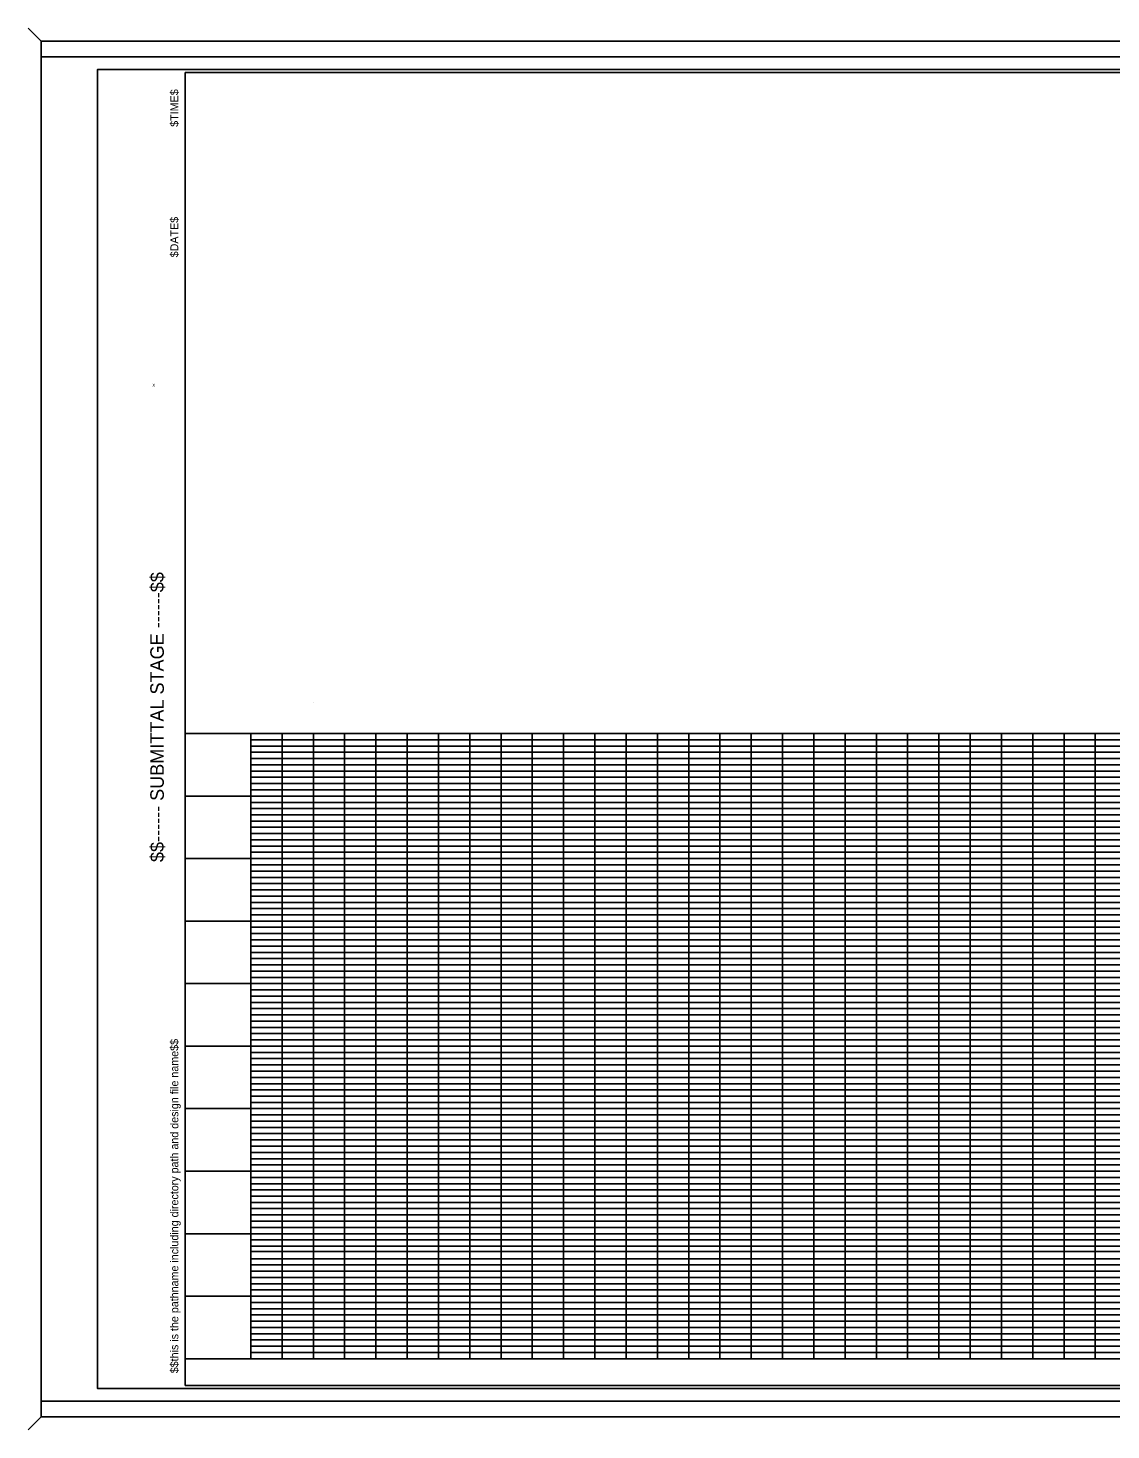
# Model space of a CAD drawing. Extents: x -0.02 to 2.83, y -0.02 to 1.85.
# Drawn here: x -0.018 to 1.425, y -0.018 to 1.851 of the extents above; entities that cross this region are included whole.
import ezdxf

# ---------------------------------------------------------------- set-up
doc = ezdxf.new("R2010")
doc.units = 0
for name, color, linetype in [('Construction Class', 7, 'Continuous'), ('File Info', 7, 'Continuous'), ('Plot Border', 7, 'Continuous'), ('Plot Border 2', 7, 'Continuous'), ('Profile Grid', 7, 'Continuous'), ('Sheet Border', 7, 'Continuous')]:
    doc.layers.add(name, color=color, linetype=linetype)

msp = doc.modelspace()

# ---------------------------------------------------------------- linework, layer by layer
at = {"layer": 'Construction Class'}
msp.add_line((0.15, 1.375), (0.15, 1.375), dxfattribs=at)
at = {"layer": 'File Info'}
msp.add_line((0.3625, 0.9523), (0.3625, 0.9523), dxfattribs=at)
at = {"layer": 'Plot Border'}
for p, q in [((0, 1.8333), (-0.0177, 1.851)), ((0, 0), (-0.0177, -0.0177))]:
    msp.add_line(p, q, dxfattribs=at)
for points in [[(0, 1.8333), (2.8333, 1.8333), (2.8333, 0), (0, 0)], [(2.825, 1.7958), (0.075, 1.7958), (0.075, 0.0375), (2.825, 0.0375)]]:
    msp.add_lwpolyline(points, close=True, dxfattribs=at)
at = {"layer": 'Plot Border 2'}
msp.add_lwpolyline([(0, 1.8125), (2.8333, 1.8125), (2.8333, 0.0208), (0, 0.0208)], close=True, dxfattribs=at)
at = {"layer": 'Profile Grid'}
for p, q in [((0.1917, 0.9106), (2.7, 0.9106)), ((0.2791, 0.0773), (0.2791, 0.9106)), ((0.2791, 0.9023), (2.6125, 0.9023)), ((0.3208, 0.0773), (0.3208, 0.9106)), ((0.3625, 0.0773), (0.3625, 0.9106)), ((0.4041, 0.0773), (0.4041, 0.9106)), ((0.4458, 0.0773), (0.4458, 0.9106)), ((0.4875, 0.0773), (0.4875, 0.9106)), ((0.5291, 0.0773), (0.5291, 0.9106)), ((0.5708, 0.0773), (0.5708, 0.9106)), ((0.6125, 0.0773), (0.6125, 0.9106)), ((0.6541, 0.0773), (0.6541, 0.9106)), ((0.6958, 0.0773), (0.6958, 0.9106)), ((0.7375, 0.0773), (0.7375, 0.9106)), ((0.7791, 0.0773), (0.7791, 0.9106)), ((0.8208, 0.0773), (0.8208, 0.9106)), ((0.8625, 0.0773), (0.8625, 0.9106)), ((0.9041, 0.0773), (0.9041, 0.9106)), ((0.9458, 0.0773), (0.9458, 0.9106)), ((0.9875, 0.0773), (0.9875, 0.9106)), ((1.0291, 0.0773), (1.0291, 0.9106)), ((1.0708, 0.0773), (1.0708, 0.9106)), ((1.1125, 0.0773), (1.1125, 0.9106)), ((1.1541, 0.0773), (1.1541, 0.9106)), ((1.1958, 0.0773), (1.1958, 0.9106)), ((1.2375, 0.0773), (1.2375, 0.9106)), ((1.2791, 0.0773), (1.2791, 0.9106)), ((1.3208, 0.0773), (1.3208, 0.9106)), ((1.3625, 0.0773), (1.3625, 0.9106)), ((1.4041, 0.0773), (1.4041, 0.9106)), ((0.2791, 0.8939), (2.6125, 0.8939)), ((0.2791, 0.8856), (2.6125, 0.8856)), ((0.2791, 0.8773), (2.6125, 0.8773)), ((0.2791, 0.8689), (2.6125, 0.8689)), ((0.2791, 0.8606), (2.6125, 0.8606)), ((0.2791, 0.8523), (2.6125, 0.8523)), ((0.2791, 0.8439), (2.6125, 0.8439)), ((0.1917, 0.8273), (2.7, 0.8273)), ((0.2791, 0.8356), (2.6125, 0.8356)), ((0.2791, 0.8189), (2.6125, 0.8189)), ((0.2791, 0.8106), (2.6125, 0.8106)), ((0.2791, 0.8023), (2.6125, 0.8023)), ((0.2791, 0.7939), (2.6125, 0.7939)), ((0.2791, 0.7856), (2.6125, 0.7856)), ((0.2791, 0.7773), (2.6125, 0.7773)), ((0.2791, 0.7689), (2.6125, 0.7689)), ((0.2791, 0.7606), (2.6125, 0.7606)), ((0.2791, 0.7523), (2.6125, 0.7523)), ((0.1917, 0.7439), (2.7, 0.7439)), ((0.2791, 0.7356), (2.6125, 0.7356)), ((0.2791, 0.7273), (2.6125, 0.7273)), ((0.2791, 0.7189), (2.6125, 0.7189)), ((0.2791, 0.7106), (2.6125, 0.7106)), ((0.2791, 0.7023), (2.6125, 0.7023)), ((0.2791, 0.6939), (2.6125, 0.6939)), ((0.2791, 0.6856), (2.6125, 0.6856)), ((0.2791, 0.6773), (2.6125, 0.6773)), ((0.1917, 0.6606), (2.7, 0.6606)), ((0.2791, 0.6689), (2.6125, 0.6689)), ((0.2791, 0.6523), (2.6125, 0.6523)), ((0.2791, 0.6439), (2.6125, 0.6439)), ((0.2791, 0.6356), (2.6125, 0.6356)), ((0.2791, 0.6273), (2.6125, 0.6273)), ((0.2791, 0.6189), (2.6125, 0.6189)), ((0.2791, 0.6106), (2.6125, 0.6106)), ((0.2791, 0.6023), (2.6125, 0.6023)), ((0.2791, 0.5939), (2.6125, 0.5939)), ((0.2791, 0.5856), (2.6125, 0.5856)), ((0.1917, 0.5773), (2.7, 0.5773)), ((0.2791, 0.5689), (2.6125, 0.5689)), ((0.2791, 0.5606), (2.6125, 0.5606)), ((0.2791, 0.5523), (2.6125, 0.5523)), ((0.2791, 0.5439), (2.6125, 0.5439)), ((0.2791, 0.5356), (2.6125, 0.5356)), ((0.2791, 0.5273), (2.6125, 0.5273)), ((0.2791, 0.5189), (2.6125, 0.5189)), ((0.2791, 0.5106), (2.6125, 0.5106)), ((0.1917, 0.4939), (2.7, 0.4939)), ((0.2791, 0.5023), (2.6125, 0.5023)), ((0.2791, 0.4856), (2.6125, 0.4856)), ((0.2791, 0.4773), (2.6125, 0.4773)), ((0.2791, 0.4689), (2.6125, 0.4689)), ((0.2791, 0.4606), (2.6125, 0.4606)), ((2.6125, 0.4523), (0.2791, 0.4523)), ((0.2791, 0.4439), (2.6125, 0.4439)), ((0.2791, 0.4356), (2.6125, 0.4356)), ((0.2791, 0.4273), (2.6125, 0.4273)), ((0.2791, 0.4189), (2.6125, 0.4189)), ((0.1917, 0.4106), (2.7, 0.4106)), ((0.2791, 0.4023), (2.6125, 0.4023)), ((0.2791, 0.3939), (2.6125, 0.3939)), ((0.2791, 0.3856), (2.6125, 0.3856)), ((0.2791, 0.3773), (2.6125, 0.3773)), ((0.2791, 0.3689), (2.6125, 0.3689)), ((0.2791, 0.3606), (2.6125, 0.3606)), ((0.2791, 0.3523), (2.6125, 0.3523)), ((0.2791, 0.3439), (2.6125, 0.3439)), ((0.1917, 0.3273), (2.7, 0.3273)), ((0.2791, 0.3356), (2.6125, 0.3356)), ((0.2791, 0.3189), (2.6125, 0.3189)), ((0.2791, 0.3106), (2.6125, 0.3106)), ((0.2791, 0.3023), (2.6125, 0.3023)), ((0.2791, 0.2939), (2.6125, 0.2939)), ((0.2791, 0.2856), (2.6125, 0.2856)), ((0.2791, 0.2773), (2.6125, 0.2773)), ((0.2791, 0.2689), (2.6125, 0.2689)), ((0.1917, 0.2439), (2.7, 0.2439)), ((0.2791, 0.2606), (2.6125, 0.2606)), ((0.2791, 0.2523), (2.6125, 0.2523)), ((0.2791, 0.2356), (2.6125, 0.2356)), ((0.2791, 0.2273), (2.6125, 0.2273)), ((0.2791, 0.2201), (2.6125, 0.2201)), ((0.2791, 0.2106), (2.6125, 0.2106)), ((0.2791, 0.2023), (2.6125, 0.2023)), ((0.2791, 0.1939), (2.6125, 0.1939)), ((0.2791, 0.1856), (2.6125, 0.1856)), ((0.2791, 0.1773), (2.6125, 0.1773)), ((0.2791, 0.1689), (2.6125, 0.1689)), ((0.1917, 0.1606), (2.7, 0.1606)), ((0.2791, 0.1523), (2.6125, 0.1523)), ((0.2791, 0.1439), (2.6125, 0.1439)), ((0.2791, 0.1356), (2.6125, 0.1356)), ((0.2791, 0.1273), (2.6125, 0.1273)), ((0.2791, 0.1189), (2.6125, 0.1189)), ((0.2791, 0.1106), (2.6125, 0.1106)), ((0.2791, 0.1023), (2.6125, 0.1023)), ((0.2791, 0.0939), (2.6125, 0.0939)), ((0.1917, 0.0773), (2.7, 0.0773)), ((0.2791, 0.0856), (2.6125, 0.0856))]:
    msp.add_line(p, q, dxfattribs=at)
at = {"layer": 'Sheet Border'}
for p, q in [((2.8167, 1.7917), (0.1917, 1.7917)), ((0.1917, 1.7917), (0.1917, 0.0417)), ((0.1917, 0.0417), (2.8167, 0.0417))]:
    msp.add_line(p, q, dxfattribs=at)

# ---------------------------------------------------------------- texts
at = {"layer": 'Plot Border'}
for s, height, p in [('$TIME$', 0.01067, (0.1825, 1.7194)), ('$DATE$', 0.01067, (0.1825, 1.5454)), ('$$------ SUBMITTAL STAGE ------$$', 0.018, (0.1632, 0.7393)), ('$$this is the pathname including directory path and design file name$$', 0.010667, (0.1825, 0.0579))]:
    msp.add_text(s, height=height, rotation=90, dxfattribs=at).set_placement(p)
at = {"layer": 'Sheet Border'}
msp.add_text('X', height=0.00417, dxfattribs=at).set_placement((0.1478, 1.3729))

doc.saveas('drawing.dxf')
